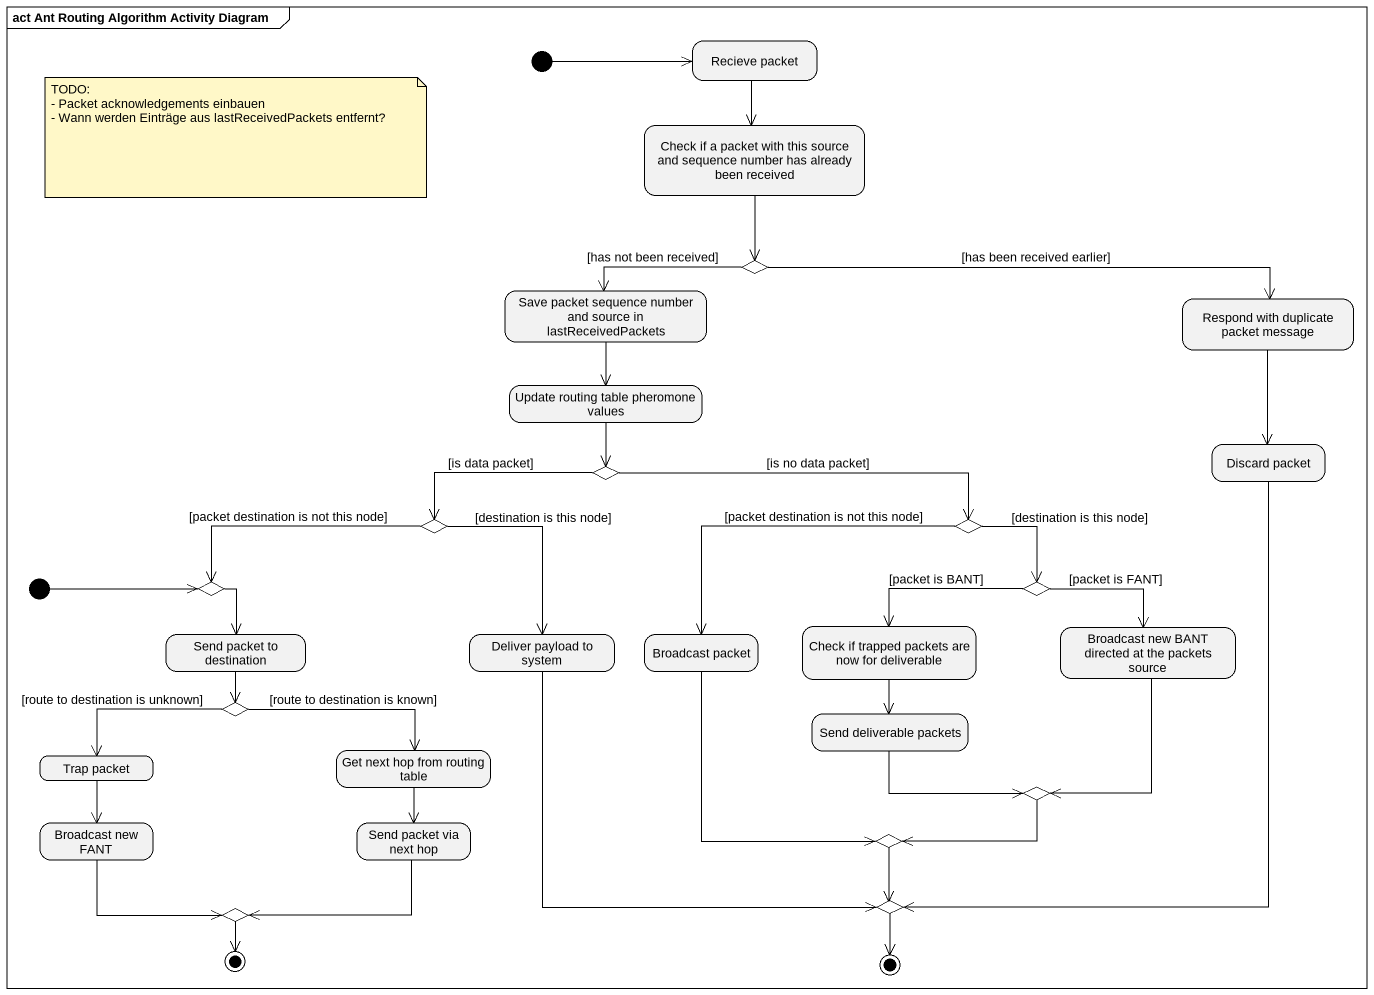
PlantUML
@startuml
mainframe act Ant Routing Algorithm Activity Diagram
hide empty description
state initial1 <<start>>
state "Recieve packet" as Recieve_packet
state "Check if a packet with this source and sequence number has already been received" as Check_if_a_packet_with_this
state choice1 <<choice>>
state "Save packet sequence number and source in lastReceivedPackets" as Save_packet_sequence_number
state "Respond with duplicate packet message" as Respond_with_duplicate
state "Update routing table pheromone values" as Update_routing_table
state choice2 <<choice>>
state "Discard packet" as Discard_packet
state choice3 <<choice>>
state choice4 <<choice>>
state initial2 <<start>>
state choice5 <<choice>>
state "Check if trapped packets are now for deliverable" as Check_if_trapped_packets
state choice6 <<choice>>
state "Broadcast new BANT directed at the packets source" as Broadcast_new_BANT_directed
state "Send packet to destination" as Send_packet_to_destination
state "Deliver payload to system" as Deliver_payload_to_system
state "Broadcast packet" as Broadcast_packet
state choice7 <<choice>>
state "Send deliverable packets" as Send_deliverable_packets
state "Trap packet" as Trap_packet
state "Get next hop from routing table" as Get_next_hop_from_routing
state "Broadcast new FANT" as Broadcast_new_FANT
state "Send packet via next hop" as Send_packet_via_next_hop
state choice8 <<choice>>
state choice9 <<choice>>
state choice10 <<choice>>
state choice11 <<choice>>
state final1 <<end>>
state final2 <<end>>
initial1 -right-> Recieve_packet
Recieve_packet --> Check_if_a_packet_with_this
Check_if_a_packet_with_this --> choice1
choice1 -left-> Save_packet_sequence_number : [has not been received]
choice1 -right-> Respond_with_duplicate : [has been received earlier]
Save_packet_sequence_number --> Update_routing_table
Respond_with_duplicate --> Discard_packet
Update_routing_table --> choice2
choice2 -left-> choice3 : [is data packet]
choice2 -right-> choice4 : [is no data packet]
Discard_packet --> choice11
choice3 -left-> choice5 : [packet destination is not this node]
choice3 --> Deliver_payload_to_system : [destination is this node]
choice4 --> choice6 : [destination is this node]
choice4 -left-> Broadcast_packet : [packet destination is not this node]
initial2 -right-> choice5
choice5 --> Send_packet_to_destination
Check_if_trapped_packets --> Send_deliverable_packets
choice6 -left-> Check_if_trapped_packets : [packet is BANT]
choice6 -right-> Broadcast_new_BANT_directed : [packet is FANT]
Broadcast_new_BANT_directed --> choice9
Send_packet_to_destination --> choice7
Deliver_payload_to_system --> choice11
Broadcast_packet --> choice8
choice7 -left-> Trap_packet : [route to destination is unknown]
choice7 -right-> Get_next_hop_from_routing : [route to destination is known]
Send_deliverable_packets -right-> choice9
Trap_packet --> Broadcast_new_FANT
Get_next_hop_from_routing --> Send_packet_via_next_hop
Broadcast_new_FANT -right-> choice10
Send_packet_via_next_hop -left-> choice10
choice8 --> choice11
choice9 -left-> choice8
choice10 --> final1
choice11 --> final2
note as N1
  TODO:
  - Packet acknowledgements einbauen
  - Wann werden Einträge aus lastReceivedPackets entfernt?
end note
@enduml
